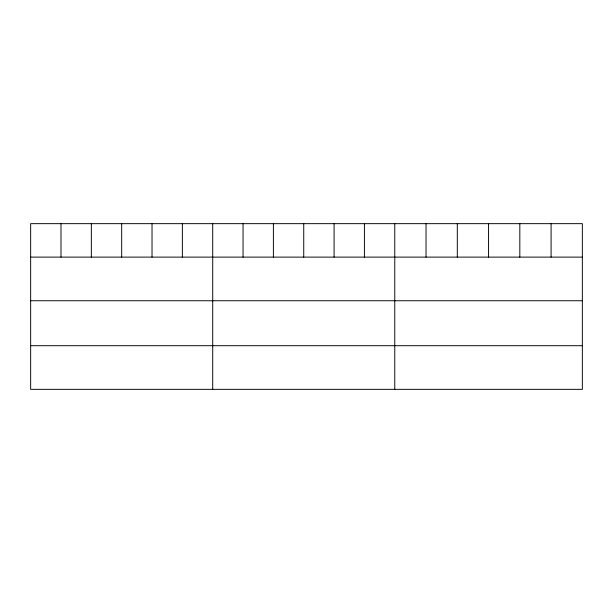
<?xml version="1.0" encoding="UTF-8"?>
<svg xmlns="http://www.w3.org/2000/svg" width="613" height="613" viewBox="0 0 613 613"><rect width="100%" height="100%" fill="white"/><g stroke="black" fill="none" stroke-linecap="round" stroke-linejoin="round"><path stroke-width="0.92" d="M582.35 257.115L582.35 389.339L30.65 389.339L30.65 223.661L582.35 223.661L582.35 257.115L30.65 257.115M30.65 300.745L582.35 300.745M30.65 345.701L582.35 345.701M551.087 223.661L551.087 257.115M519.824 223.661L519.824 257.115M488.561 223.661L488.561 257.115M457.298 223.661L457.298 257.115M426.035 223.661L426.035 257.115M394.772 223.661L394.772 389.339M364.428 223.661L364.428 257.115M334.085 223.661L334.085 257.115M303.741 223.661L303.741 257.115M273.398 223.661L273.398 257.115M243.054 223.661L243.054 257.115M212.711 223.661L212.711 389.339M182.368 223.661L182.368 257.115M152.024 223.661L152.024 257.115M121.681 223.661L121.681 257.115M91.337 223.661L91.337 257.115M60.993 223.661L60.993 257.115"/></g></svg>
